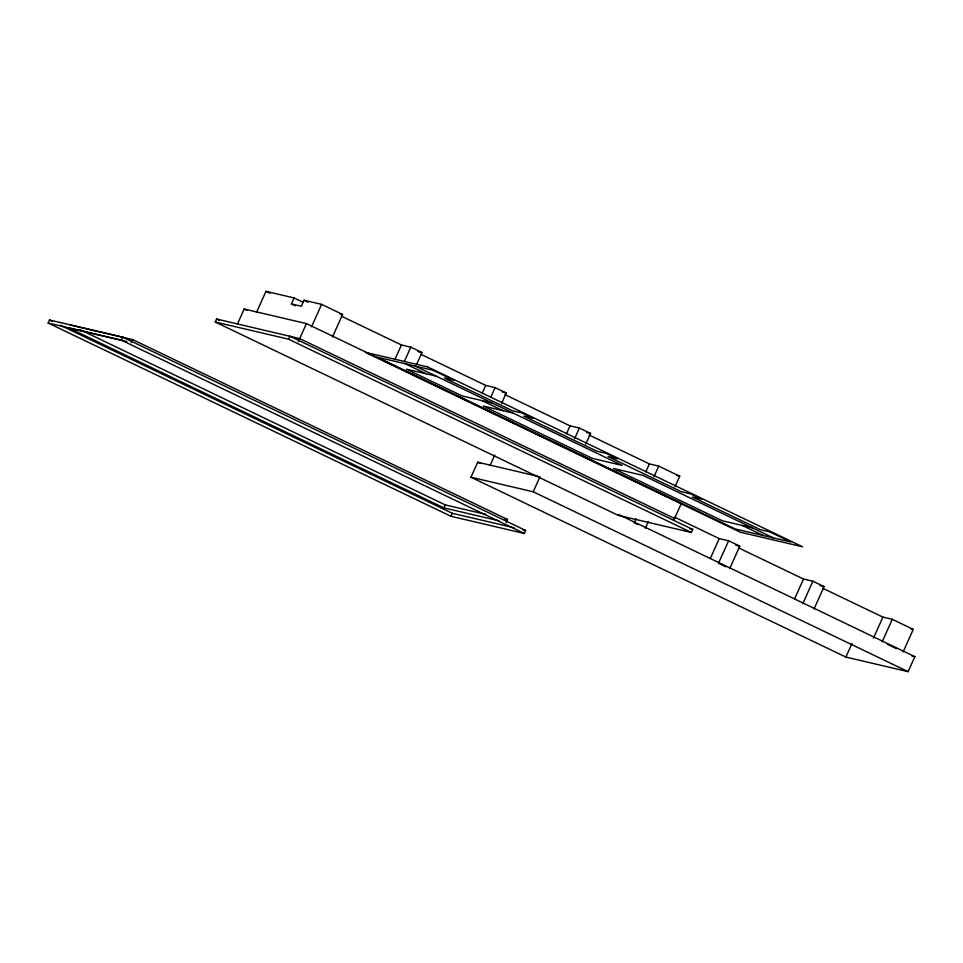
<?xml version="1.0" encoding="UTF-8"?>
<svg xmlns="http://www.w3.org/2000/svg" width="963" height="963" viewBox="0 0 963 963"><rect width="100%" height="100%" fill="white"/><g stroke="black" fill="none" stroke-linecap="round" stroke-linejoin="round"><path stroke-width="1.44" d="M48.15 323.014L49.498 320.017L122.77 337.17L525.642 530.469L524.293 533.466L451.033 516.312L48.15 323.014L121.422 340.168L524.293 533.466M121.422 340.168L122.77 337.17M131.245 342.587L132.593 339.59L507.501 519.466L506.153 522.464M215.243 322.015L288.515 339.169L289.863 336.171L692.746 529.457L691.398 532.467L618.126 515.313L215.243 322.015L216.591 319.018L299.686 338.591L674.594 518.467M237.44 324.025L244.181 309.027L306.427 323.604L380.867 359.319M256.471 312.506L265.981 291.344L294.076 297.928L303.261 302.322M295.316 305.801L291.38 303.923L294.076 297.928M332.5 336.93L342.599 314.444L321.618 304.368L303.995 300.239L301.299 306.246L291.38 303.923M298.349 341.588L306.427 323.604M311.518 326.854L321.618 304.368M394.89 359.512L401.439 344.971L410.804 347.161L421.987 352.53L416.642 364.435M404.255 361.703L410.804 347.161M482.15 393.337L485.713 385.405L495.078 387.595L506.273 392.964L501.518 403.545M490.925 396.852L495.078 387.595M126.899 341.576L68.999 328.022L443.895 507.886L445.243 504.889L485.785 514.374M451.033 516.312L452.369 513.315L514.158 527.772M618.451 514.459L914.85 656.67L908.109 671.656L845.863 657.079L470.955 477.215L477.696 462.216L538.498 476.456M489.986 465.695L494.741 455.114M470.955 477.215L533.213 491.78L539.954 476.793M566.437 433.771L570 425.839L579.365 428.029L590.56 433.398L585.805 443.979M574.61 438.61L579.365 428.029M645.824 471.858L649.387 463.925L658.752 466.116L679.734 476.191L674.979 486.772M653.997 476.697L658.752 466.116M636.001 518.864L634.22 522.837L637.951 524.618M645.403 528.206L648.376 521.585M673.691 520.465L681.323 503.468M710.321 558.432L719.241 538.594L728.606 540.785L739.801 546.153L729.689 568.639M728.606 540.785L718.494 563.271L725.958 566.846M794.607 598.866L803.527 579.028L812.892 581.219L824.075 586.587L813.976 609.073M802.781 603.705L812.892 581.219M845.863 657.079L851.99 643.453M873.393 638.276L882.902 617.114L892.268 619.305L913.261 629.381L903.15 651.867M882.168 641.791L892.268 619.305M339.927 313.818L342.599 314.444M417.978 351.591L421.987 352.53M436.143 376.124L406.398 369.166L462.348 396.01L492.105 402.967M502.265 392.025L506.273 392.964M513.086 413.043L483.33 406.073L592.45 458.424L622.194 465.394L415.161 366.06M586.539 432.459L590.56 433.398M70.347 325.025L132.593 339.59M677.025 475.553L679.734 476.191M752.296 527.808L722.539 520.839L613.431 468.487L643.176 475.457L773.277 537.872M689.869 528.795L692.746 529.457M735.78 545.214L739.801 546.153M820.067 585.648L824.075 586.587M504.6 518.78L507.501 519.466M443.895 507.886L498.906 520.766M522.777 529.794L525.642 530.469M910.541 628.743L913.261 629.381M911.949 655.984L914.85 656.67M341.263 316.093L401.439 344.971M420.747 354.228L485.713 385.405M505.033 394.674L570 425.839M589.212 435.059L649.387 463.925M303.995 300.239L308.052 302.189M265.981 291.344L270.049 293.294M405.242 363.737L426.224 373.8M482.186 400.656L503.168 410.72M742.377 525.485L763.358 535.548M383.575 360.619L501.326 417.111M504.034 418.411L617.716 472.953M620.425 474.253L667.792 496.98M670.501 498.28L679.974 502.818M244.181 309.027L246.877 310.327M674.569 517.167L719.241 538.594M738.549 547.863L803.527 579.028M822.739 588.249L882.902 617.114M288.515 339.169L691.398 532.467M216.591 319.018L219.311 320.318M887.417 644.307L896.589 648.713M477.696 462.216L480.405 463.516M533.213 491.78L908.109 671.656M79.821 329.563L445.243 504.889M49.498 320.017L52.207 321.317M60.344 325.229L452.369 513.315M427.704 366.927L365.446 352.362L740.354 532.226L802.6 546.803L427.704 366.927M432.796 370.189L377.147 357.165L735.263 528.976L790.9 542L769.919 531.937L760.553 529.746L692.361 497.028L701.726 499.219L690.531 493.85L681.166 491.648L608.074 456.582L617.439 458.773L606.257 453.404L596.891 451.214L523.8 416.148L533.165 418.339L521.97 412.971L512.605 410.78L444.412 378.062L453.778 380.253L432.796 370.189"/></g></svg>
